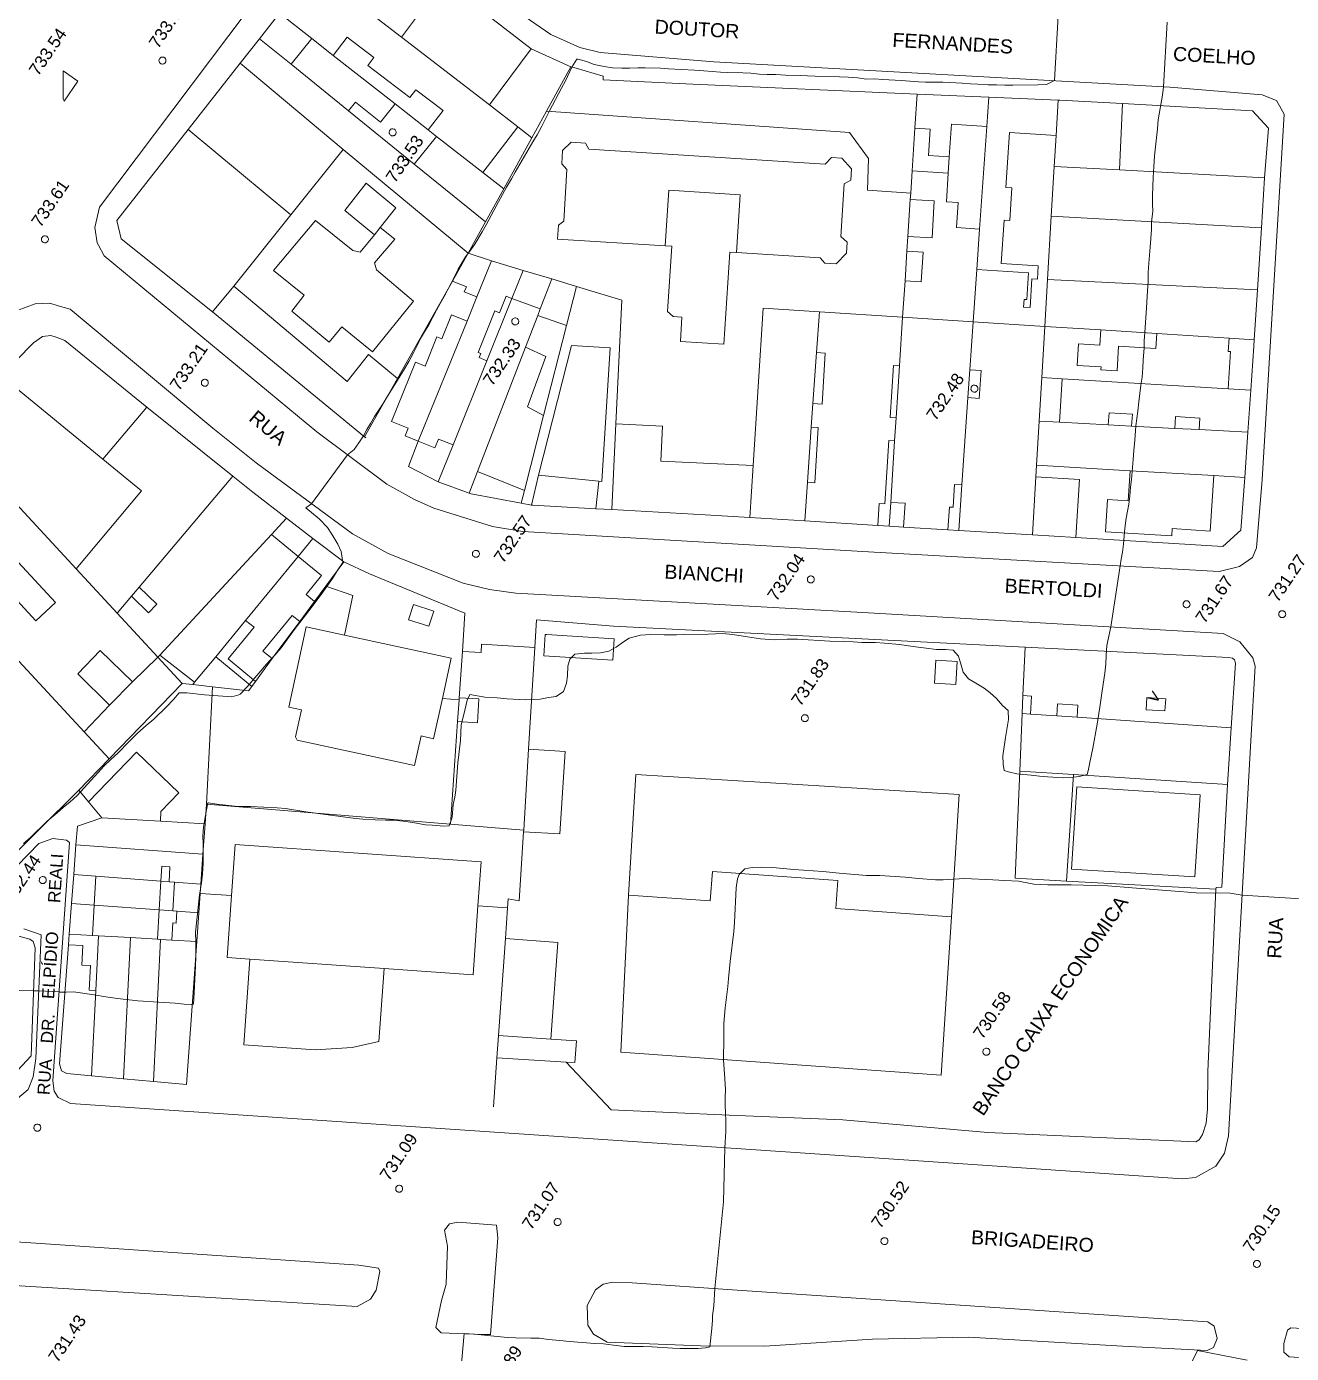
# Model space of a CAD drawing. Header units: metres. Extents: x 7 to 327053, y 40 to 7393807.
# Drawn here: x 326394.9 to 326575.5, y 7392759.1 to 7392948.7 of the extents above; entities that cross this region are included whole.
import ezdxf
from ezdxf.enums import TextEntityAlignment as Align

# ---------------------------------------------------------------- set-up
doc = ezdxf.new("R2010")
doc.units = ezdxf.units.M
doc.layers.get('0').update_dxf_attribs({"lineweight": 18})
for name, color, linetype, lineweight in [('100_SIST_VIARIO_MEIO_FIO', 1, 'Continuous', 18), ('108_SEP_FIS_CANT_CENT_ILHA', 7, 'Continuous', 18), ('144_P_DUPLA_ASF_TOP', 7, 'Continuous', 18), ('160_P_SIMP_ASF_TOP', 7, 'Continuous', 18), ('206_MURO_E_MURO_ARRIMO', 7, 'Continuous', 18), ('214_PROJ_BEIRAL_EDIF', 10, 'Continuous', 18), ('216_EDIF_NOTAVEL', 2, 'Continuous', 18), ('218_EDIF_NOTAVEL_TOP', 7, 'Continuous', 18), ('600_CURVA_MESTRA', 14, 'Continuous', 18), ('604_CURVA_INTERM', 7, 'Continuous', 18), ('606_PTO_COTADO', 7, 'Continuous', 18), ('608_PTO_COTADO_INTERVIA', 1, 'Continuous', 18), ('626_SEGM_CURVA_INTERM', 7, 'Continuous', 18)]:
    doc.layers.add(name, color=color, linetype=linetype, lineweight=lineweight)
doc.styles.add('Style-Arial', font='arial.ttf', dxfattribs={"height": 1.75})

# ---------------------------------------------------------------- blocks, each defined once
blk = doc.blocks.new('SP10')
at = {"color": 0, "linetype": 'Continuous'}
blk.add_lwpolyline([(-0.03, -0.51), (-0.14, -0.49), (-0.24, -0.46), (-0.31, -0.42), (-0.35, -0.39), (-0.42, -0.31), (-0.47, -0.24), (-0.51, -0.15), (-0.52, -0.09), (-0.52, 0.03), (-0.51, 0.11), (-0.48, 0.2), (-0.44, 0.27), (-0.4, 0.33), (-0.32, 0.39), (-0.23, 0.44), (-0.15, 0.48), (-0.1, 0.48), (-0.03, 0.48), (0.08, 0.48), (0.19, 0.44), (0.27, 0.4), (0.35, 0.32), (0.41, 0.23), (0.46, 0.11), (0.48, 0.03), (0.48, -0.03), (0.47, -0.08), (0.44, -0.21), (0.38, -0.3), (0.31, -0.38), (0.23, -0.44), (0.1, -0.49), (0.02, -0.51)], close=True, dxfattribs=at)
blk = doc.blocks.new('SP09')
at = {"color": 0, "linetype": 'Continuous'}
blk.add_lwpolyline([(-0.03, -0.51), (-0.14, -0.49), (-0.24, -0.46), (-0.31, -0.42), (-0.35, -0.39), (-0.42, -0.31), (-0.47, -0.24), (-0.51, -0.15), (-0.52, -0.09), (-0.52, 0.03), (-0.51, 0.11), (-0.48, 0.2), (-0.44, 0.27), (-0.4, 0.33), (-0.32, 0.39), (-0.23, 0.44), (-0.15, 0.48), (-0.1, 0.48), (-0.03, 0.48), (0.08, 0.48), (0.19, 0.44), (0.27, 0.4), (0.35, 0.32), (0.41, 0.23), (0.46, 0.11), (0.48, 0.03), (0.48, -0.03), (0.47, -0.08), (0.44, -0.21), (0.38, -0.3), (0.31, -0.38), (0.23, -0.44), (0.1, -0.49), (0.02, -0.51)], close=True, dxfattribs=at)

msp = doc.modelspace()

# ---------------------------------------------------------------- linework, layer by layer
at = {"layer": '100_SIST_VIARIO_MEIO_FIO'}
for points in [[(326433.218, 7392959.913), (326431.576, 7392957.851), (326405.286, 7392922.866), (326404.595, 7392919.971), (326404.931, 7392917.757), (326405.109, 7392917.435)], [(326399.387, 7392908.788), (326398.18, 7392909.138), (326396.086, 7392909.06), (326393.52, 7392908.086), (326357.712, 7392871.905), (326297.854, 7392811.357), (326296.7, 7392808.518), (326296.912, 7392805.278), (326298.287, 7392803.076), (326300.597, 7392801.825), (326327.331, 7392799.899)]]:
    msp.add_lwpolyline(points, dxfattribs=at)
at = {"layer": '100_SIST_VIARIO_MEIO_FIO', "flags": 128}
for points in [[(326405.109, 7392917.435), (326405.962, 7392915.896), (326436.287, 7392890.769), (326446.328, 7392883.275), (326450.258, 7392881.088), (326452.995, 7392879.86), (326461.402, 7392877.246), (326465.731, 7392876.536), (326515.919, 7392873.577), (326565.173, 7392870.827), (326568.065, 7392871.53), (326569.901, 7392872.808), (326570.485, 7392874.226), (326571.322, 7392883.946), (326574.435, 7392936.144), (326573.367, 7392938.074), (326571.283, 7392938.909), (326558.126, 7392940.013), (326492.981, 7392943.625), (326476.762, 7392944.941), (326473.851, 7392945.654), (326469.747, 7392947.53), (326465.314, 7392950.571)], [(326421.445, 7392891.295), (326401.086, 7392908.295), (326399.387, 7392908.788)], [(326391.935, 7392827.183), (326396.609, 7392831.96), (326398.619, 7392832.688), (326400.57, 7392832.436), (326400.992, 7392832.096), (326398.632, 7392798.09), (326398.783, 7392796.625), (326399.362, 7392795.688), (326401.128, 7392794.838), (326529.267, 7392786.162), (326559.937, 7392784.085), (326561.772, 7392784.283), (326564.708, 7392785.888), (326565.941, 7392787.728), (326566.514, 7392790.231), (326569.67, 7392846.629), (326570.291, 7392857.279), (326569.974, 7392858.482), (326568.098, 7392860.757), (326565.726, 7392861.977), (326514.295, 7392864.946), (326464.734, 7392867.752), (326460.971, 7392868.229), (326457.229, 7392869.16), (326446.518, 7392873.401), (326441.391, 7392876.201), (326427.623, 7392886.331), (326421.445, 7392891.295)], [(326393.571, 7392795.563), (326395.106, 7392796.828), (326395.824, 7392798.66), (326396.192, 7392801.265), (326396.924, 7392818.954), (326394.479, 7392819.786)]]:
    msp.add_lwpolyline(points, dxfattribs=at)
at = {"layer": '108_SEP_FIS_CANT_CENT_ILHA'}
msp.add_lwpolyline([(326400.101, 7392938.267), (326400.103, 7392942.349), (326402.185, 7392940.83), (326400.207, 7392937.982)], close=True, dxfattribs=at)
at = {"layer": '108_SEP_FIS_CANT_CENT_ILHA', "flags": 128}
for points in [[(326442.327, 7392771.743), (326379.342, 7392776.038), (326361.349, 7392777.269), (326358.553, 7392778.336), (326356.093, 7392780.04), (326354.111, 7392782.283), (326353.235, 7392783.409), (326344.382, 7392783.246), (326314.263, 7392780.151)], [(326308.896, 7392772.041), (326329.439, 7392770.48), (326364.467, 7392768.602), (326366.668, 7392769.044), (326368.699, 7392769.999), (326372.113, 7392770.119), (326442.056, 7392765.85), (326443.995, 7392766.921), (326444.779, 7392768.187), (326445.284, 7392770.861), (326445.119, 7392771.321), (326442.327, 7392771.743)]]:
    msp.add_lwpolyline(points, dxfattribs=at)
for points in [[(326454.085, 7392762.115), (326453.298, 7392762.875), (326454.119, 7392766.698), (326454.798, 7392769.053), (326454.949, 7392774.467), (326454.547, 7392776.736), (326455.261, 7392777.662), (326456.424, 7392777.883), (326461.982, 7392777.453), (326462.151, 7392775.682), (326461.094, 7392761.863), (326459.851, 7392761.868)], [(326481.344, 7392769.256), (326478.538, 7392769.323), (326477.206, 7392769.02), (326476.088, 7392768.24), (326474.902, 7392766.019), (326475.01, 7392763.192), (326475.799, 7392761.886), (326477.778, 7392760.76), (326491.105, 7392760.248), (326500.269, 7392760.174), (326515.645, 7392761.185), (326529.433, 7392761.484), (326551.371, 7392760.169), (326563.429, 7392759.57), (326564.342, 7392759.984), (326564.875, 7392761.305), (326564.464, 7392763.027), (326563.552, 7392763.652), (326496.322, 7392768.17)], [(326652.825, 7392753.165), (326655.595, 7392753.134), (326656.877, 7392753.521), (326658.835, 7392758.128), (326658.993, 7392759.272), (326658.198, 7392760.595), (326657.661, 7392760.845), (326626.532, 7392760.806), (326600.105, 7392761.31), (326575.41, 7392762.798), (326574.929, 7392762.469), (326574.379, 7392760.579), (326574.411, 7392759.312), (326575.146, 7392758.653), (326641.419, 7392754.203)]]:
    msp.add_lwpolyline(points, close=True, dxfattribs=at)
at = {"layer": '206_MURO_E_MURO_ARRIMO'}
for p, q in [((326430.957, 7392950.56), (326428.104, 7392946.92)), ((326473.348, 7392942.703), (326472.598, 7392942.888)), ((326477.219, 7392941.56), (326473.348, 7392942.703)), ((326477.206, 7392941.06), (326477.219, 7392941.56)), ((326490.014, 7392940.412), (326477.206, 7392941.06)), ((326522.024, 7392939.016), (326490.014, 7392940.412)), ((326532.267, 7392938.569), (326522.024, 7392939.016)), ((326542.158, 7392938.138), (326532.267, 7392938.569)), ((326421.415, 7392907.899), (326443.12, 7392890.041)), ((326570.117, 7392902.989), (326570.176, 7392903.91)), ((326569.677, 7392896.698), (326570.117, 7392902.989)), ((326443.12, 7392890.041), (326443.297, 7392889.895)), ((326449.38, 7392885.808), (326453.655, 7392883.616)), ((326568.276, 7392876.713), (326568.805, 7392884.259)), ((326458.064, 7392881.99), (326458.33, 7392881.892)), ((326458.33, 7392881.892), (326465.486, 7392880.586)), ((326465.486, 7392880.586), (326466.974, 7392880.314)), ((326476.166, 7392879.78), (326478.429, 7392879.654)), ((326478.429, 7392879.654), (326491.749, 7392878.917)), ((326435.76, 7392875.552), (326431.994, 7392878.434)), ((326491.749, 7392878.917), (326498.163, 7392878.523)), ((326516.43, 7392877.399), (326518.035, 7392877.301)), ((326518.035, 7392877.301), (326520.085, 7392877.175)), ((326440.161, 7392872.184), (326435.76, 7392875.552)), ((326526.433, 7392876.785), (326527.976, 7392876.69)), ((326544.671, 7392875.663), (326565.676, 7392874.372)), ((326565.676, 7392874.372), (326568.276, 7392876.713)), ((326443.812, 7392870.51), (326440.161, 7392872.184)), ((326457.462, 7392864.894), (326443.812, 7392870.51)), ((326384.482, 7392821.923), (326402.332, 7392839.592)), ((326402.332, 7392839.592), (326403.713, 7392837.93)), ((326566.339, 7392840.41), (326565.543, 7392825.759)), ((326401.588, 7392827.552), (326401.273, 7392823.392)), ((326564.717, 7392825.714), (326564.705, 7392825.447)), ((326565.543, 7392825.759), (326564.717, 7392825.714)), ((326401.273, 7392823.392), (326400.944, 7392819.047)), ((326400.944, 7392819.047), (326400.829, 7392817.525)), ((326462.019, 7392801.352), (326461.529, 7392794.378))]:
    msp.add_line(p, q, dxfattribs=at)
at = {"layer": '206_MURO_E_MURO_ARRIMO', "flags": 128}
for points in [[(326522.024, 7392939.016), (326521.708, 7392934.123)], [(326532.267, 7392938.569), (326531.975, 7392934.359)], [(326471.961, 7392905.974), (326468.683, 7392893.123)], [(326447.827, 7392898.382), (326443.12, 7392890.041)], [(326479.019, 7392891.916), (326478.429, 7392879.654)], [(326449.38, 7392885.808), (326450.801, 7392889.425)], [(326465.941, 7392882.369), (326465.486, 7392880.586)], [(326518.254, 7392880.697), (326518.035, 7392877.301)], [(326433.65, 7392872.987), (326435.76, 7392875.552)], [(326437.602, 7392868.726), (326440.161, 7392872.184)], [(326457.462, 7392864.894), (326457.087, 7392859.402)], [(326417.079, 7392854.842), (326418.591, 7392854.673)], [(326456.637, 7392852.799), (326456.617, 7392852.503)], [(326406.655, 7392844.062), (326402.332, 7392839.592)], [(326415.211, 7392826.511), (326414.034, 7392826.601)], [(326401.273, 7392823.392), (326404.505, 7392823.158)], [(326413.793, 7392822.487), (326415.763, 7392822.345)], [(326404.252, 7392818.853), (326400.944, 7392819.047)], [(326462.247, 7392804.572), (326463.228, 7392818.389)]]:
    msp.add_lwpolyline(points, dxfattribs=at)
at = {"layer": '214_PROJ_BEIRAL_EDIF', "flags": 128}
for points in [[(326452.229, 7392933.896), (326453.421, 7392932.963), (326460.01, 7392927.801), (326465.019, 7392934.322), (326460.948, 7392937.46), (326448.385, 7392947.144), (326444.92, 7392949.815), (326435.783, 7392956.858), (326430.957, 7392950.56), (326435.595, 7392946.927), (326438.664, 7392944.523), (326440.66, 7392947.121), (326444.449, 7392944.21), (326443.603, 7392943.109), (326449.606, 7392938.497), (326450.467, 7392939.617), (326454.339, 7392936.643)], [(326454.39, 7392955.16), (326448.385, 7392947.144), (326444.92, 7392949.815), (326451.027, 7392957.765)], [(326466.929, 7392945.449), (326454.39, 7392955.16), (326448.385, 7392947.144), (326460.948, 7392937.46)], [(326450.223, 7392929.012), (326440.814, 7392936.63), (326432.626, 7392943.259), (326428.104, 7392946.92), (326425.356, 7392943.415), (326440.047, 7392931.104), (326457.919, 7392916.269), (326460.402, 7392920.772)], [(326447.511, 7392937.592), (326438.664, 7392944.523), (326435.595, 7392946.927), (326432.626, 7392943.259), (326440.814, 7392936.63), (326441.817, 7392937.87), (326445.393, 7392934.975)], [(326452.229, 7392933.896), (326447.511, 7392937.592), (326438.664, 7392944.523), (326440.66, 7392947.121), (326444.449, 7392944.21), (326443.603, 7392943.109), (326449.606, 7392938.497), (326450.467, 7392939.617), (326454.339, 7392936.643)], [(326469.113, 7392936.568), (326467.023, 7392932.777), (326465.019, 7392934.322), (326460.948, 7392937.46), (326466.929, 7392945.449), (326472.598, 7392942.888)], [(326425.356, 7392943.415), (326440.047, 7392931.104), (326432.598, 7392921.781), (326417.929, 7392933.942)], [(326541.862, 7392933.089), (326542.158, 7392938.138), (326542.413, 7392938.127), (326551.368, 7392937.642), (326550.932, 7392928.166), (326541.603, 7392928.68)], [(326498.634, 7392885.944), (326500.06, 7392908.412), (326508.077, 7392907.897), (326519.963, 7392907.134), (326520.299, 7392912.329), (326520.574, 7392916.582), (326520.709, 7392918.669), (326521.049, 7392923.94), (326521.109, 7392924.867), (326514.922, 7392925.265), (326515.1, 7392929.806), (326512.391, 7392933.527), (326469.113, 7392936.568), (326467.023, 7392932.777), (326462.991, 7392925.466), (326460.402, 7392920.772), (326457.919, 7392916.269), (326461.268, 7392915.2), (326465.783, 7392913.833), (326469.864, 7392912.598), (326473.379, 7392911.534), (326479.869, 7392909.569), (326479.019, 7392891.916), (326485.652, 7392891.596), (326485.41, 7392886.581)], [(326571.637, 7392927.025), (326572.211, 7392934.119), (326569.938, 7392936.636), (326551.368, 7392937.642), (326550.932, 7392928.166)], [(326462.991, 7392925.466), (326467.023, 7392932.777), (326465.019, 7392934.322), (326460.01, 7392927.801)], [(326521.708, 7392934.123), (326521.315, 7392928.055), (326526.475, 7392927.733), (326526.624, 7392930.04), (326523.666, 7392930.218), (326523.893, 7392933.991)], [(326530.961, 7392919.737), (326531.975, 7392934.359), (326526.925, 7392934.686), (326526.624, 7392930.04), (326526.475, 7392927.733), (326526.209, 7392923.618), (326527.905, 7392923.508), (326527.675, 7392919.949)], [(326424.455, 7392911.587), (326421.415, 7392907.899), (326408.38, 7392918.335), (326407.728, 7392920.93), (326417.929, 7392933.942), (326432.598, 7392921.781)], [(326460.01, 7392927.801), (326462.991, 7392925.466), (326460.402, 7392920.772), (326450.223, 7392929.012), (326453.421, 7392932.963)], [(326530.56, 7392913.953), (326537.928, 7392913.476), (326537.681, 7392909.667), (326537.293, 7392909.692), (326537.22, 7392908.568), (326538.15, 7392908.508), (326538.415, 7392912.612), (326539.211, 7392912.561), (326539.335, 7392914.481), (326534.043, 7392914.823), (326534.442, 7392920.997), (326535.261, 7392920.944), (326535.564, 7392925.621), (326534.704, 7392925.677), (326535.211, 7392933.519), (326541.862, 7392933.089), (326541.603, 7392928.68), (326541.185, 7392921.567), (326540.653, 7392912.509), (326540.261, 7392905.83), (326530.042, 7392906.487)], [(326424.455, 7392911.587), (326432.598, 7392921.781), (326440.047, 7392931.104), (326457.919, 7392916.269), (326455.666, 7392912.276), (326447.827, 7392898.382), (326443.702, 7392901.826), (326440.63, 7392897.976)], [(326486.07, 7392917.323), (326486.575, 7392925.273), (326496.766, 7392924.626), (326496.243, 7392916.39), (326508.183, 7392915.632), (326508.855, 7392914.878), (326510.448, 7392914.777), (326511.954, 7392916.302), (326512.053, 7392917.851), (326511.135, 7392918.661), (326511.611, 7392926.165), (326512.572, 7392926.702), (326512.675, 7392928.32), (326511.277, 7392929.877), (326509.8, 7392929.971), (326508.898, 7392929.018), (326475.168, 7392931.159), (326474.655, 7392932.002), (326472.625, 7392932.13), (326471.406, 7392930.932), (326471.288, 7392929.066), (326472.03, 7392928.244), (326471.562, 7392920.865), (326470.826, 7392920.305), (326470.698, 7392918.298)], [(326571.637, 7392927.025), (326571.186, 7392919.897), (326541.185, 7392921.567), (326541.603, 7392928.68), (326550.932, 7392928.166)], [(326520.299, 7392912.329), (326522.63, 7392912.178), (326522.905, 7392916.432), (326520.574, 7392916.582), (326520.709, 7392918.669), (326524.171, 7392918.485), (326524.451, 7392923.759), (326521.049, 7392923.94), (326521.109, 7392924.867), (326521.315, 7392928.055), (326526.475, 7392927.733), (326526.209, 7392923.618), (326527.905, 7392923.508), (326527.675, 7392919.949), (326530.961, 7392919.737), (326530.56, 7392913.953), (326530.042, 7392906.487), (326519.963, 7392907.134)], [(326444.539, 7392918.915), (326445.377, 7392919.939), (326447.587, 7392922.753), (326443.333, 7392926.269), (326440.292, 7392922.368)], [(326486.07, 7392917.323), (326486.575, 7392925.273), (326496.766, 7392924.626), (326496.243, 7392916.39), (326495.283, 7392916.451), (326494.449, 7392903.294), (326488.232, 7392903.689), (326488.452, 7392907.142), (326487.171, 7392907.223), (326486.392, 7392907.959), (326486.983, 7392917.265)], [(326444.539, 7392918.915), (326445.377, 7392919.939), (326447.429, 7392918.267), (326444.558, 7392914.905), (326444.851, 7392913.906), (326450.097, 7392909.454), (326444.245, 7392902.193), (326439.859, 7392905.778), (326438.054, 7392903.562), (326432.742, 7392907.998), (326434.516, 7392910.268), (326430.125, 7392913.791), (326436.125, 7392920.93), (326441.427, 7392916.668), (326442.487, 7392916.408)], [(326540.653, 7392912.509), (326570.626, 7392911.03), (326571.186, 7392919.897), (326541.185, 7392921.567)], [(326450.801, 7392889.425), (326457.772, 7392906.592), (326459.167, 7392910.028), (326461.268, 7392915.2), (326465.783, 7392913.833), (326464.175, 7392909.827), (326463.369, 7392910.151), (326462.414, 7392907.772), (326461.746, 7392908.04), (326459.364, 7392902.104), (326459.722, 7392901.96), (326459.483, 7392901.363), (326460.598, 7392900.916), (326455.774, 7392888.896), (326453.66, 7392889.745), (326453.153, 7392888.481)], [(326459.167, 7392910.028), (326457.37, 7392910.75), (326457.661, 7392911.475), (326455.666, 7392912.276), (326457.919, 7392916.269), (326461.268, 7392915.2)], [(326520.299, 7392912.329), (326520.574, 7392916.582), (326522.905, 7392916.432), (326522.63, 7392912.178)], [(326468.214, 7392908.316), (326464.175, 7392909.827), (326465.783, 7392913.833), (326469.864, 7392912.598)], [(326468.214, 7392908.316), (326469.864, 7392912.598), (326473.379, 7392911.534), (326471.961, 7392905.974), (326467.857, 7392907.392)], [(326548.249, 7392905.318), (326556.269, 7392904.803), (326566.579, 7392904.141), (326570.176, 7392903.91), (326570.626, 7392911.03), (326540.653, 7392912.509), (326540.261, 7392905.83)], [(326464.175, 7392909.827), (326460.598, 7392900.916), (326455.774, 7392888.896), (326453.655, 7392883.616), (326458.064, 7392881.99), (326459.259, 7392885.089), (326466.112, 7392902.866), (326467.857, 7392907.392), (326468.214, 7392908.316)], [(326508.077, 7392907.897), (326507.669, 7392902.085), (326507.158, 7392894.802), (326506.922, 7392891.44), (326506.37, 7392883.566), (326505.983, 7392878.042), (326498.163, 7392878.523), (326498.634, 7392885.944), (326500.06, 7392908.412)], [(326507.669, 7392902.085), (326508.077, 7392907.897), (326519.963, 7392907.134), (326519.515, 7392900.199), (326518.638, 7392900.255), (326518.161, 7392892.83), (326519.035, 7392892.773), (326518.821, 7392889.471), (326517.997, 7392889.523), (326517.422, 7392880.468), (326516.628, 7392880.518), (326516.43, 7392877.399), (326505.983, 7392878.042), (326506.37, 7392883.566), (326507.404, 7392883.5), (326507.904, 7392891.378), (326506.922, 7392891.44), (326507.158, 7392894.802), (326508.455, 7392894.72), (326508.917, 7392902.006)], [(326457.772, 7392906.592), (326450.801, 7392889.425), (326448.914, 7392890.182), (326449.365, 7392891.306), (326446.991, 7392892.259), (326450.38, 7392900.704), (326451.769, 7392900.147), (326453.442, 7392904.315), (326454.147, 7392904.032), (326455.535, 7392907.49)], [(326529.568, 7392899.645), (326529.291, 7392895.651), (326528.428, 7392883.203), (326527.376, 7392883.27), (326527.166, 7392879.999), (326526.641, 7392880.033), (326526.433, 7392876.785), (326520.085, 7392877.175), (326520.3, 7392880.567), (326518.254, 7392880.697), (326518.821, 7392889.471), (326519.035, 7392892.773), (326519.515, 7392900.199), (326519.963, 7392907.134), (326530.042, 7392906.487)], [(326539.001, 7392884.364), (326539.097, 7392886.001), (326539.467, 7392892.3), (326539.832, 7392898.527), (326540.261, 7392905.83), (326530.042, 7392906.487), (326529.568, 7392899.645), (326531.169, 7392899.542), (326530.913, 7392895.547), (326529.291, 7392895.651), (326528.428, 7392883.203), (326527.976, 7392876.69), (326538.512, 7392876.042)], [(326548.249, 7392905.318), (326548.11, 7392903.153), (326545.092, 7392903.347), (326544.893, 7392900.251), (326548.311, 7392900.031), (326548.284, 7392899.61), (326550.578, 7392899.462), (326550.806, 7392903.011), (326556.132, 7392902.669), (326556.269, 7392904.803), (326566.579, 7392904.141), (326566.458, 7392902.261), (326566.766, 7392902.241), (326566.423, 7392896.898), (326542.742, 7392898.349), (326539.832, 7392898.527), (326540.261, 7392905.83)], [(326466.112, 7392902.866), (326469.014, 7392901.544), (326466.388, 7392894.342), (326468.683, 7392893.123), (326465.941, 7392882.369), (326459.259, 7392885.089)], [(326476.557, 7392883.728), (326467.972, 7392884.579), (326472.689, 7392903.077), (326478.179, 7392902.768), (326477.006, 7392883.684)], [(326562.301, 7392891.084), (326562.406, 7392892.732), (326558.947, 7392892.954), (326558.839, 7392891.268), (326552.665, 7392891.597), (326552.773, 7392893.277), (326549.444, 7392893.49), (326549.334, 7392891.774), (326542.344, 7392892.146), (326542.742, 7392898.349), (326566.423, 7392896.898), (326569.677, 7392896.698), (326569.257, 7392890.713)], [(326410.941, 7392868.605), (326409.827, 7392867.283), (326407.799, 7392864.877), (326401.965, 7392871.186), (326411.259, 7392882.342), (326405.764, 7392886.855), (326412.053, 7392894.305), (326424.291, 7392884.445)], [(326552.44, 7392885.219), (326564.377, 7392884.519), (326568.805, 7392884.259), (326569.257, 7392890.713), (326562.301, 7392891.084), (326558.839, 7392891.268), (326552.665, 7392891.597), (326549.334, 7392891.774), (326542.344, 7392892.146), (326539.467, 7392892.3), (326539.097, 7392886.001)], [(326552.44, 7392885.219), (326564.377, 7392884.519), (326563.868, 7392876.599), (326558.471, 7392876.946), (326558.404, 7392875.895), (326548.915, 7392876.504), (326549.211, 7392881.106), (326552.164, 7392880.916)], [(326410.941, 7392868.605), (326413.458, 7392866.171), (326412.259, 7392864.931), (326409.827, 7392867.283), (326407.799, 7392864.877), (326413.607, 7392858.597), (326413.877, 7392858.888), (326429.845, 7392876.116), (326431.994, 7392878.434), (326427.161, 7392882.133), (326424.291, 7392884.445)], [(326467.972, 7392884.579), (326466.974, 7392880.314), (326467.177, 7392880.277), (326476.166, 7392879.78), (326476.557, 7392883.728)], [(326539.001, 7392884.364), (326538.512, 7392876.042), (326544.671, 7392875.663), (326545.204, 7392883.966)], [(326421.864, 7392858.654), (326426.133, 7392863.845), (326433.65, 7392872.987), (326429.845, 7392876.116), (326413.877, 7392858.888), (326418.859, 7392854.999)], [(326388.524, 7392872.044), (326396.176, 7392863.78), (326398.999, 7392866.395), (326393.643, 7392872.178), (326392.477, 7392871.099), (326390.181, 7392873.578)], [(326433.65, 7392872.987), (326426.133, 7392863.845), (326427.343, 7392862.849), (326423.629, 7392858.332), (326427.532, 7392855.123), (326429.942, 7392858.379), (326428.618, 7392859.468), (326432.794, 7392864.547), (326433.859, 7392863.671), (326435.979, 7392866.534), (326434.77, 7392867.527), (326436.997, 7392870.235)], [(326440.265, 7392861.733), (326434.792, 7392862.922), (326432.301, 7392851.455), (326434.124, 7392851.059), (326433.287, 7392847.207), (326433.515, 7392846.741), (326450.276, 7392843.1), (326451.196, 7392847.334), (326452.993, 7392846.943), (326454.236, 7392852.666), (326456.617, 7392852.503), (326456.405, 7392849.4), (326455.405, 7392834.74), (326420.543, 7392837.591), (326421.419, 7392854.358), (326426.542, 7392853.786), (326427.012, 7392854.421), (326427.532, 7392855.123), (326429.942, 7392858.379), (326433.859, 7392863.671), (326435.979, 7392866.534), (326437.602, 7392868.726), (326441.429, 7392867.386)], [(326450.095, 7392866.095), (326453.013, 7392865.171), (326452.325, 7392862.997), (326449.406, 7392863.922)], [(326454.236, 7392852.666), (326452.993, 7392846.943), (326451.196, 7392847.334), (326450.276, 7392843.1), (326433.515, 7392846.741), (326433.287, 7392847.207), (326434.124, 7392851.059), (326432.301, 7392851.455), (326434.792, 7392862.922), (326440.265, 7392861.733), (326455.487, 7392858.427)], [(326456.405, 7392849.4), (326455.405, 7392834.74), (326465.847, 7392833.886), (326466.558, 7392845.426), (326467.455, 7392859.972), (326459.832, 7392860.442), (326459.757, 7392859.237), (326457.087, 7392859.402), (326456.637, 7392852.799), (326459.445, 7392852.626), (326459.235, 7392849.226)], [(326403.071, 7392847.931), (326406.655, 7392844.062), (326417.079, 7392854.842), (326413.607, 7392858.597), (326410.003, 7392855.05), (326406.72, 7392851.728)], [(326418.859, 7392854.999), (326421.864, 7392858.654), (326427.012, 7392854.421), (326426.542, 7392853.786), (326421.419, 7392854.358), (326418.591, 7392854.673)], [(326413.968, 7392835.168), (326414.048, 7392836.545), (326416.608, 7392839.203), (326410.57, 7392845.024), (326403.713, 7392837.93), (326405.605, 7392835.653)], [(326465.832, 7392833.657), (326465.847, 7392833.886), (326455.405, 7392834.74), (326420.543, 7392837.591), (326420.344, 7392834.798), (326420.038, 7392830.469), (326419.733, 7392826.166), (326419.64, 7392824.845), (326424.126, 7392824.527), (326424.646, 7392831.847), (326459.77, 7392829.354), (326459.324, 7392823.066), (326463.539, 7392822.766), (326463.632, 7392824.072), (326465.224, 7392823.793)], [(326413.968, 7392835.168), (326405.605, 7392835.653), (326402.111, 7392834.466), (326401.908, 7392831.792), (326420.038, 7392830.469), (326420.344, 7392834.798)], [(326415.211, 7392826.511), (326416.004, 7392826.451), (326419.733, 7392826.166), (326420.038, 7392830.469), (326401.908, 7392831.792), (326401.588, 7392827.552), (326404.748, 7392827.311), (326414.034, 7392826.601), (326414.159, 7392828.729), (326415.337, 7392828.66)], [(326424.126, 7392824.527), (326424.646, 7392831.847), (326459.77, 7392829.354), (326459.324, 7392823.066), (326458.623, 7392813.201), (326445.909, 7392814.103), (326426.737, 7392815.464), (326423.499, 7392815.694)], [(326413.793, 7392822.487), (326404.505, 7392823.158), (326404.748, 7392827.311), (326414.034, 7392826.601)], [(326419.64, 7392824.845), (326419.444, 7392822.079), (326416.313, 7392822.305), (326415.763, 7392822.345), (326416.004, 7392826.451), (326419.733, 7392826.166)], [(326413.548, 7392818.308), (326409.715, 7392818.533), (326405.137, 7392818.802), (326404.252, 7392818.853), (326404.505, 7392823.158), (326413.793, 7392822.487)], [(326416.313, 7392822.305), (326416.214, 7392820.617), (326415.733, 7392820.646), (326415.589, 7392818.189), (326419.154, 7392817.979), (326419.444, 7392822.079)], [(326380.24, 7392806.205), (326386.942, 7392812.723), (326389.333, 7392815.048), (326389.814, 7392815.801), (326392.204, 7392819.162), (326395.315, 7392818.329), (326395.8, 7392817.966), (326396.066, 7392817.091), (326395.538, 7392801.635), (326392.954, 7392798.867), (326386.094, 7392799.208), (326386.009, 7392799.981)], [(326404.749, 7392810.99), (326404.143, 7392798.792), (326408.714, 7392798.373), (326409.715, 7392818.533), (326405.137, 7392818.802)], [(326413.548, 7392818.308), (326409.715, 7392818.533), (326408.714, 7392798.373), (326412.97, 7392797.982), (326413.978, 7392818.283)], [(326404.749, 7392810.99), (326403.804, 7392811.037), (326403.978, 7392814.538), (326402.755, 7392814.599), (326402.895, 7392817.422), (326400.829, 7392817.525), (326399.541, 7392800.505), (326399.831, 7392799.5), (326400.601, 7392799.118), (326404.143, 7392798.792)], [(326415.589, 7392818.189), (326413.978, 7392818.283), (326412.97, 7392797.982), (326417.708, 7392797.546), (326419.154, 7392817.979)], [(326445.909, 7392814.103), (326426.737, 7392815.464), (326425.868, 7392803.221), (326436.101, 7392802.494), (326441.35, 7392802.844), (326445.171, 7392803.705)]]:
    msp.add_lwpolyline(points, close=True, dxfattribs=at)
for points in [[(326395.868, 7392903.471), (326397.136, 7392904.365), (326398.304, 7392904.534), (326399.11, 7392904.302), (326400.305, 7392903.796), (326412.053, 7392894.305), (326405.764, 7392886.855), (326392.229, 7392897.971)], [(326405.764, 7392886.855), (326392.229, 7392897.971)], [(326385.958, 7392888.495), (326401.965, 7392871.186), (326407.799, 7392864.877), (326413.607, 7392858.597), (326410.003, 7392855.05), (326405.38, 7392859.521), (326402.165, 7392856.197), (326406.72, 7392851.728), (326403.071, 7392847.931), (326377.434, 7392875.614)], [(326385.958, 7392888.495), (326401.965, 7392871.186), (326411.259, 7392882.342), (326405.764, 7392886.855)]]:
    msp.add_lwpolyline(points, dxfattribs=at)
at = {"layer": '214_PROJ_BEIRAL_EDIF'}
msp.add_lwpolyline([(326391.256, 7392898.769), (326395.748, 7392903.386), (326395.868, 7392903.471)], dxfattribs=at)
at = {"layer": '216_EDIF_NOTAVEL', "flags": 128}
for points in [[(326469.74, 7392804.04), (326470.721, 7392817.858), (326463.228, 7392818.389), (326463.539, 7392822.766), (326463.632, 7392824.072), (326465.224, 7392823.793), (326465.832, 7392833.657), (326471.027, 7392833.336), (326471.752, 7392845.106), (326466.558, 7392845.426), (326467.455, 7392859.972), (326467.698, 7392863.899), (326478.654, 7392863), (326537.447, 7392860.04), (326537.149, 7392853.09), (326537.04, 7392850.547), (326536.686, 7392842.311), (326536.03, 7392827.009), (326543.376, 7392826.609), (326564.705, 7392825.447), (326563.541, 7392799.416), (326563.514, 7392794.018), (326563.288, 7392792.035), (326562.763, 7392790.396), (326562.286, 7392789.633), (326561.826, 7392789.346), (326532.106, 7392790.714), (326511.436, 7392792.518), (326495.195, 7392793.162), (326478.333, 7392793.933), (326471.909, 7392800.769), (326473.163, 7392800.68), (326473.383, 7392803.781)], [(326468.904, 7392861.819), (326468.715, 7392858.76), (326478.594, 7392858.151), (326478.782, 7392861.21), (326469.123, 7392861.806)], [(326537.149, 7392853.09), (326537.447, 7392860.04), (326566.531, 7392858.529), (326567.08, 7392858.44), (326567.372, 7392858.198), (326567.504, 7392857.731), (326566.883, 7392848.493), (326544.881, 7392850.007), (326544.992, 7392851.731), (326542.067, 7392851.919), (326541.957, 7392850.209), (326538.211, 7392850.467), (326538.374, 7392853.011)], [(326524.711, 7392858.169), (326527.768, 7392857.973), (326527.558, 7392854.698), (326524.501, 7392854.894)], [(326554.833, 7392852.832), (326557.527, 7392852.66), (326557.414, 7392850.904), (326554.72, 7392851.077)], [(326544.352, 7392841.82), (326536.686, 7392842.311), (326537.04, 7392850.547), (326538.211, 7392850.467), (326541.957, 7392850.209), (326544.881, 7392850.007), (326566.883, 7392848.493), (326566.339, 7392840.41)], [(326465.832, 7392833.657), (326465.847, 7392833.886), (326466.558, 7392845.426), (326471.752, 7392845.106), (326471.027, 7392833.336)], [(326480.798, 7392824.61), (326481.86, 7392841.833), (326528.018, 7392838.986), (326526.94, 7392821.509), (326510.438, 7392822.68), (326510.723, 7392826.698), (326492.788, 7392827.972), (326492.49, 7392823.78)], [(326536.686, 7392842.311), (326536.03, 7392827.009), (326543.376, 7392826.609), (326544.352, 7392841.82)], [(326544.842, 7392840.063), (326562.434, 7392838.935), (326561.681, 7392827.193), (326544.089, 7392828.321)], [(326480.798, 7392824.61), (326479.716, 7392802.152), (326525.452, 7392798.905), (326526.94, 7392821.509), (326510.438, 7392822.68), (326510.723, 7392826.698), (326492.788, 7392827.972), (326492.49, 7392823.78)], [(326462.019, 7392801.352), (326471.909, 7392800.769), (326473.163, 7392800.68), (326473.383, 7392803.781), (326469.74, 7392804.04), (326462.247, 7392804.572)]]:
    msp.add_lwpolyline(points, close=True, dxfattribs=at)
at = {"layer": '600_CURVA_MESTRA', "elevation": 730}
msp.add_lwpolyline([(326569.152, 7392758.21), (326562.064, 7392759.555), (326557.201, 7392749.691)], dxfattribs=at)
at = {"layer": '604_CURVA_INTERM', "flags": 128}
for points, elevation in [([(326394.434, 7392831.963), (326395.377, 7392832.802), (326397.82, 7392835.144), (326399.226, 7392836.345), (326400.149, 7392837.171), (326401.015, 7392837.886), (326402.064, 7392838.836), (326403.086, 7392839.91), (326404.046, 7392840.984), (326405.105, 7392842.121), (326405.942, 7392843.06), (326406.827, 7392843.942), (326407.936, 7392844.925), (326409.447, 7392846.475), (326410.686, 7392847.712), (326411.922, 7392848.846), (326413.01, 7392849.748), (326414.847, 7392851.511), (326415.841, 7392852.523), (326416.644, 7392853.496), (326417.738, 7392853.478), (326420.286, 7392853.213), (326424.15, 7392852.938), (326425.175, 7392853.204), (326425.36, 7392853.311), (326426.339, 7392854.373), (326429.142, 7392857.585), (326430.295, 7392858.874), (326431.209, 7392859.936), (326433.079, 7392862.482), (326435.511, 7392865.641), (326437.044, 7392867.675), (326437.76, 7392868.676), (326438.545, 7392869.827), (326439.198, 7392870.896), (326440.02, 7392872.113), (326439.792, 7392873.663), (326439.289, 7392874.73), (326438.474, 7392876.135), (326437.826, 7392877.093), (326436.647, 7392878.362), (326434.716, 7392879.926), (326435.541, 7392880.505), (326440.705, 7392887.472), (326441.625, 7392888.249), (326442.301, 7392889.185), (326442.954, 7392890.192), (326443.435, 7392891.091), (326443.969, 7392891.977), (326444.541, 7392892.983), (326445.776, 7392894.798), (326446.416, 7392895.864), (326447.691, 7392897.913), (326448.197, 7392898.783), (326448.806, 7392899.761), (326449.439, 7392900.821), (326450.13, 7392902.069), (326450.695, 7392903.173), (326451.111, 7392904.101), (326451.681, 7392905.053), (326452.302, 7392906.038), (326453.38, 7392908.126), (326453.932, 7392909.119), (326454.5, 7392910.075), (326455.47, 7392911.991), (326456.501, 7392913.98), (326457.547, 7392915.768), (326458.154, 7392916.565), (326458.879, 7392917.572), (326459.934, 7392919.34), (326460.491, 7392920.312), (326461.595, 7392922.379), (326462.235, 7392923.616), (326463.388, 7392925.689), (326464.089, 7392926.917), (326464.643, 7392927.833), (326465.963, 7392930.118), (326466.651, 7392931.302), (326467.175, 7392932.167), (326467.767, 7392933.205), (326468.432, 7392934.434), (326469.531, 7392936.631), (326471.268, 7392939.866), (326471.824, 7392940.882), (326472.738, 7392942.868), (326473.414, 7392944), (326473.629, 7392944.006), (326474.798, 7392943.645), (326475.917, 7392943.223), (326477.331, 7392942.937), (326478.508, 7392942.772), (326479.857, 7392942.69), (326480.968, 7392942.728), (326482.132, 7392942.734), (326483.172, 7392942.767), (326485.407, 7392942.696), (326486.507, 7392942.596), (326490.219, 7392942.409), (326491.555, 7392942.325), (326493.952, 7392942.128), (326495.021, 7392942.082), (326497.153, 7392942.061), (326498.285, 7392941.99), (326499.454, 7392941.852), (326500.626, 7392941.808), (326501.837, 7392941.792), (326503.223, 7392941.723), (326505.322, 7392941.659), (326506.393, 7392941.634), (326507.455, 7392941.573), (326510.951, 7392941.476), (326512.184, 7392941.44), (326513.5, 7392941.334), (326514.794, 7392941.157), (326515.959, 7392941.179), (326517.147, 7392941.066), (326519.773, 7392940.963), (326522.225, 7392940.757), (326523.233, 7392940.718), (326525.684, 7392940.706), (326528.452, 7392940.574), (326529.639, 7392940.456), (326530.703, 7392940.439), (326532.181, 7392940.326), (326533.364, 7392940.311), (326534.556, 7392940.268), (326535.682, 7392940.259), (326539.26, 7392940.318), (326540.484, 7392940.352), (326541.668, 7392940.925), (326542.19, 7392950.187)], 733), ([(326399.582, 7392810.767), (326400.513, 7392810.74), (326401.581, 7392810.781), (326404.526, 7392810.366), (326406.179, 7392810.082), (326407.858, 7392809.863), (326410.733, 7392809.529), (326413.757, 7392809.301), (326416.06, 7392809.167), (326417.347, 7392809.019), (326418.367, 7392808.998), (326418.694, 7392809.012), (326418.793, 7392810.627), (326418.981, 7392814.453), (326419.029, 7392815.844), (326419.009, 7392817.917), (326418.978, 7392819.335), (326419.351, 7392822.829), (326419.57, 7392824.637), (326419.837, 7392826.363), (326419.984, 7392827.618), (326420.101, 7392829.115), (326420.074, 7392831.974), (326420.02, 7392833.009), (326420.111, 7392834.325), (326420.322, 7392835.456), (326420.532, 7392836.778), (326420.766, 7392837.762), (326420.82, 7392837.796), (326422.025, 7392837.577), (326425.022, 7392837.275), (326426.86, 7392837.252), (326430.646, 7392837.07), (326431.85, 7392836.975), (326434.718, 7392836.496), (326438.284, 7392836.017), (326441.498, 7392835.612), (326442.897, 7392835.466), (326444.618, 7392835.359), (326446.121, 7392835.302), (326447.244, 7392835.294), (326449.087, 7392835.117), (326450.55, 7392834.881), (326451.813, 7392834.649), (326452.841, 7392834.604), (326454.442, 7392834.464), (326455.186, 7392834.501), (326455.635, 7392835.759), (326455.788, 7392837.548), (326456.012, 7392838.602), (326456.135, 7392839.601), (326456.463, 7392843.515), (326456.832, 7392846.663), (326456.942, 7392848.907), (326457.201, 7392850.023), (326457.515, 7392851.195), (326457.767, 7392852.445), (326458.156, 7392853.254), (326460.301, 7392852.896), (326462.044, 7392852.798), (326463.494, 7392852.617), (326466.125, 7392852.507), (326467.183, 7392852.533), (326468.216, 7392852.595), (326469.388, 7392852.828), (326470.49, 7392852.985), (326471.512, 7392853.692), (326471.978, 7392854.854), (326472.093, 7392855.934), (326472.143, 7392857.294), (326472.438, 7392858.324), (326473.173, 7392859.036), (326474.545, 7392859.169), (326475.6, 7392859.146), (326476.805, 7392859.202), (326477.992, 7392859.462), (326479.042, 7392860.021), (326479.942, 7392860.685), (326480.897, 7392861.3), (326482.544, 7392861.734), (326483.947, 7392861.848), (326485.897, 7392861.78), (326487.68, 7392861.762), (326488.719, 7392861.816), (326492.23, 7392861.879), (326494.261, 7392861.953), (326495.649, 7392861.808), (326497.801, 7392861.483), (326499.646, 7392861.229), (326501.616, 7392861.078), (326503.479, 7392861.15), (326504.926, 7392861.135), (326509.579, 7392860.867), (326511.521, 7392860.832), (326512.913, 7392860.768), (326514.128, 7392860.685), (326516.109, 7392860.661), (326517.358, 7392860.591), (326519.516, 7392860.405), (326521.822, 7392860.085), (326523.315, 7392859.857), (326524.787, 7392859.661), (326526.065, 7392859.66), (326527.167, 7392859.569), (326527.953, 7392858.723), (326528.3, 7392857.439), (326528.602, 7392856.423), (326529.385, 7392855.504), (326530.398, 7392854.861), (326531.587, 7392854.159), (326532.467, 7392853.481), (326533.342, 7392852.673), (326534.229, 7392851.674), (326535.025, 7392850.989), (326535.097, 7392849.684), (326534.646, 7392847.096), (326534.287, 7392844.499), (326534.319, 7392843.317), (326534.478, 7392842.415), (326535.102, 7392842.204), (326536.252, 7392841.915), (326538.303, 7392841.719), (326539.494, 7392841.578), (326540.665, 7392841.488), (326542.885, 7392841.369), (326543.996, 7392841.41), (326545.185, 7392841.555), (326546.335, 7392841.84), (326546.463, 7392842.345), (326546.682, 7392843.526), (326547.121, 7392845.584), (326547.761, 7392849.035), (326548.102, 7392851.429), (326548.477, 7392853.79), (326548.833, 7392856.282), (326548.956, 7392857.573), (326549.039, 7392858.887), (326549.103, 7392860.264), (326549.337, 7392861.33), (326549.679, 7392862.904), (326551.039, 7392871.616), (326551.189, 7392872.582), (326551.35, 7392873.592), (326551.497, 7392874.707), (326551.601, 7392875.895), (326551.674, 7392876.953), (326551.904, 7392878.425), (326552.266, 7392880.422), (326552.399, 7392881.602), (326552.498, 7392882.86), (326552.634, 7392883.964), (326552.885, 7392886.8), (326552.98, 7392888.121), (326553.126, 7392889.561), (326553.279, 7392891.626), (326553.541, 7392893.732), (326553.682, 7392895.063), (326553.978, 7392897.457), (326554.146, 7392898.581), (326554.272, 7392899.904), (326554.317, 7392901.007), (326554.453, 7392902.757), (326554.463, 7392903.773), (326554.531, 7392904.941), (326554.785, 7392908.487), (326554.907, 7392910.888), (326555.002, 7392912.186), (326555.034, 7392913.544), (326555.116, 7392914.839), (326555.306, 7392917.133), (326555.475, 7392919.676), (326555.521, 7392920.756), (326555.685, 7392922.218), (326555.662, 7392923.324), (326555.66, 7392924.503), (326555.716, 7392927.071), (326555.853, 7392928.617), (326555.924, 7392930.195), (326556.34, 7392934.064), (326556.466, 7392935.319), (326557.057, 7392938.832), (326557.22, 7392940.063), (326557.74, 7392949.296)], 732), ([(326456.15, 7392748.585), (326457.361, 7392761.999), (326458.824, 7392761.88), (326461.634, 7392761.625), (326463.531, 7392761.442), (326464.669, 7392761.376), (326466.877, 7392761.32), (326468.052, 7392761.31), (326469.408, 7392761.159), (326471.022, 7392761.019), (326472.371, 7392760.855), (326476.006, 7392760.577), (326477.242, 7392760.52), (326478.663, 7392760.313), (326480.177, 7392760.121), (326481.235, 7392760.141), (326482.928, 7392760.135), (326484.208, 7392760.098), (326487.109, 7392759.902), (326488.191, 7392759.861), (326490.758, 7392759.858), (326491.799, 7392759.96), (326492.441, 7392760.11), (326492.714, 7392762.716), (326492.814, 7392763.881), (326492.834, 7392764.527), (326492.983, 7392765.958), (326493.14, 7392768.401), (326494.398, 7392780.818), (326494.551, 7392788.512), (326494.696, 7392790.902), (326494.704, 7392792.367), (326494.682, 7392793.505), (326494.635, 7392794.611), (326494.636, 7392795.789), (326494.661, 7392796.815), (326494.553, 7392798.387), (326494.403, 7392801.098), (326494.378, 7392802.216), (326494.417, 7392803.027), (326494.407, 7392806.271), (326494.616, 7392808.523), (326494.988, 7392811.57), (326495.11, 7392812.686), (326495.313, 7392815.144), (326495.839, 7392819.417), (326495.946, 7392820.674), (326496.193, 7392825.661), (326496.385, 7392826.945), (326496.634, 7392827.545), (326497.433, 7392828.365), (326498.475, 7392828.539), (326499.75, 7392828.59), (326501.377, 7392828.571), (326504.432, 7392828.272), (326508.574, 7392827.991), (326510.916, 7392827.738), (326514.785, 7392827.419), (326516.705, 7392827.428), (326520.335, 7392827.156), (326522.245, 7392826.964), (326524.641, 7392826.799), (326525.753, 7392826.785), (326528.789, 7392826.978), (326532.862, 7392826.773), (326534.572, 7392826.703), (326536.513, 7392826.581), (326538.704, 7392826.181), (326540.683, 7392826.071), (326544.043, 7392826.087), (326549.259, 7392825.936), (326552.735, 7392825.651), (326559.485, 7392825.134), (326561.89, 7392824.925), (326566.737, 7392824.907), (326568.436, 7392824.578), (326578.397, 7392823.99)], 731)]:
    msp.add_lwpolyline(points, dxfattribs=dict(at, elevation=elevation))
at = {"layer": '604_CURVA_INTERM', "elevation": 732}
msp.add_lwpolyline([(326377.101, 7392754.187), (326378.106, 7392769.754), (326377.968, 7392770.834), (326378.005, 7392773.75), (326378.083, 7392776.124), (326379.461, 7392796.23), (326379.407, 7392798.231), (326379.429, 7392798.882), (326379.552, 7392799.508), (326379.678, 7392800.002), (326380.622, 7392800.838), (326381.839, 7392801.71), (326383.691, 7392802.935), (326385.818, 7392804.208), (326386.891, 7392804.807), (326388.361, 7392805.758), (326389.429, 7392806.609), (326390.521, 7392807.848), (326391.318, 7392809.014), (326392.695, 7392810.405), (326393.801, 7392810.998), (326395.962, 7392810.946)], dxfattribs=at)
at = {"layer": '626_SEGM_CURVA_INTERM', "elevation": 732}
msp.add_lwpolyline([(326395.962, 7392810.946), (326396.592, 7392810.93), (326399.512, 7392810.769), (326399.582, 7392810.767)], dxfattribs=at)

# ---------------------------------------------------------------- block references
at = {"layer": '606_PTO_COTADO', "rotation": 55.83005668387076}
for p in [(326447.145, 7392933.571, 733.53), (326464.658, 7392906.562, 732.335), (326420.32, 7392897.802, 733.21), (326530.217, 7392896.965, 732.48), (326459.029, 7392873.376, 732.57), (326506.858, 7392869.718, 732.04), (326560.506, 7392866.169, 731.67), (326506.005, 7392849.903, 731.83), (326531.929, 7392802.268, 730.58), (326448.073, 7392782.7, 731.095), (326470.705, 7392777.945, 731.07), (326517.369, 7392775.212, 730.525)]:
    msp.add_blockref('SP09', p, dxfattribs=at)
at = {"layer": '608_PTO_COTADO_INTERVIA', "rotation": 55.83005668387076}
for p in [(326414.271, 7392943.822, 733.715), (326397.486, 7392918.293, 733.6), (326574.167, 7392864.753, 731.26), (326397.178, 7392826.787, 732.445), (326396.408, 7392791.419, 731.43), (326570.557, 7392771.963, 730.15)]:
    msp.add_blockref('SP10', p, dxfattribs=at)

# ---------------------------------------------------------------- texts
at = {"layer": '144_P_DUPLA_ASF_TOP', "style": 'Style-Arial'}
msp.add_text('BRIGADEIRO', height=2, rotation=356.12645, dxfattribs=at).set_placement((326529.753, 7392775.774), align=Align.MIDDLE_LEFT)
at = {"layer": '160_P_SIMP_ASF_TOP', "style": 'Style-Arial'}
for s, rotation, p in [('DOUTOR', 356.66515, (326484.557, 7392948.653)), ('FERNANDES', 356.66515, (326518.51, 7392946.762)), ('COELHO', 356.82628, (326558.582, 7392944.779)), ('BIANCHI', 356.87134, (326485.96, 7392870.816)), ('RUA', 86.74937, (326573.004, 7392815.542))]:
    msp.add_text(s, height=2, rotation=rotation, dxfattribs=at).set_placement(p, align=Align.MIDDLE_LEFT)
for s, height, rotation, p in [('RUA', 2, 319.90041, (326426.459, 7392892.495)), ('BERTOLDI', 2, 356.83006, (326534.488, 7392867.825)), ('REALI', 1.75, 86.20517, (326399.645, 7392823.431)), ('ELPÍDIO', 1.75, 86.20517, (326398.78, 7392809.718)), ('DR.', 1.75, 86.20517, (326398.603, 7392803.383)), ('RUA', 1.75, 86.20517, (326398.142, 7392796.009))]:
    msp.add_text(s, height=height, rotation=rotation, dxfattribs=at).set_placement(p)
at = {"layer": '216_EDIF_NOTAVEL', "style": 'Style-Arial'}
msp.add_text('V', height=1.5, rotation=55.83006, dxfattribs=at).set_placement((326556.124, 7392851.868))
at = {"layer": '218_EDIF_NOTAVEL_TOP', "style": 'Style-Arial'}
msp.add_text('BANCO CAIXA ECONOMICA', height=2, rotation=55.83006, dxfattribs=at).set_placement((326531.454, 7392792.925))
at = {"layer": '606_PTO_COTADO', "style": 'Style-Arial'}
for s, p in [('733.53', (326448.839, 7392929.762, 733.53)), ('732.33', (326462.723, 7392900.764, 732.335)), ('733.21', (326418.005, 7392900.067, 733.21)), ('732.48', (326526.035, 7392895.795, 732.48)), ('732.57', (326464.285, 7392875.46, 732.57)), ('732.04', (326503.323, 7392870.013, 732.04)), ('731.67', (326564.468, 7392866.842, 731.67)), ('731.83', (326506.747, 7392855.025, 731.83)), ('730.58', (326532.729, 7392807.476, 730.58)), ('731.09', (326447.978, 7392787.228, 731.095)), ('731.07', (326468.298, 7392780.237, 731.07)), ('730.52', (326518.169, 7392780.419, 730.525))]:
    msp.add_text(s, height=1.75, rotation=55.83006, dxfattribs=at).set_placement(p, align=Align.MIDDLE_CENTER)
at = {"layer": '608_PTO_COTADO_INTERVIA', "style": 'Style-Arial'}
for s, p in [('733.71', (326415.013, 7392948.945, 733.715)), ('733.54', (326397.877, 7392945.056, 733.545)), ('733.61', (326398.229, 7392923.415, 733.6)), ('731.27', (326574.91, 7392869.875, 731.26)), ('732.44', (326394.216, 7392826.99, 732.445)), ('730.15', (326571.242, 7392777, 730.15)), ('731.43', (326400.653, 7392761.286, 731.43)), ('730.89', (326462.925, 7392756.903, 730.88))]:
    msp.add_text(s, height=1.75, rotation=55.83006, dxfattribs=at).set_placement(p, align=Align.MIDDLE_CENTER)

doc.saveas('drawing.dxf')
